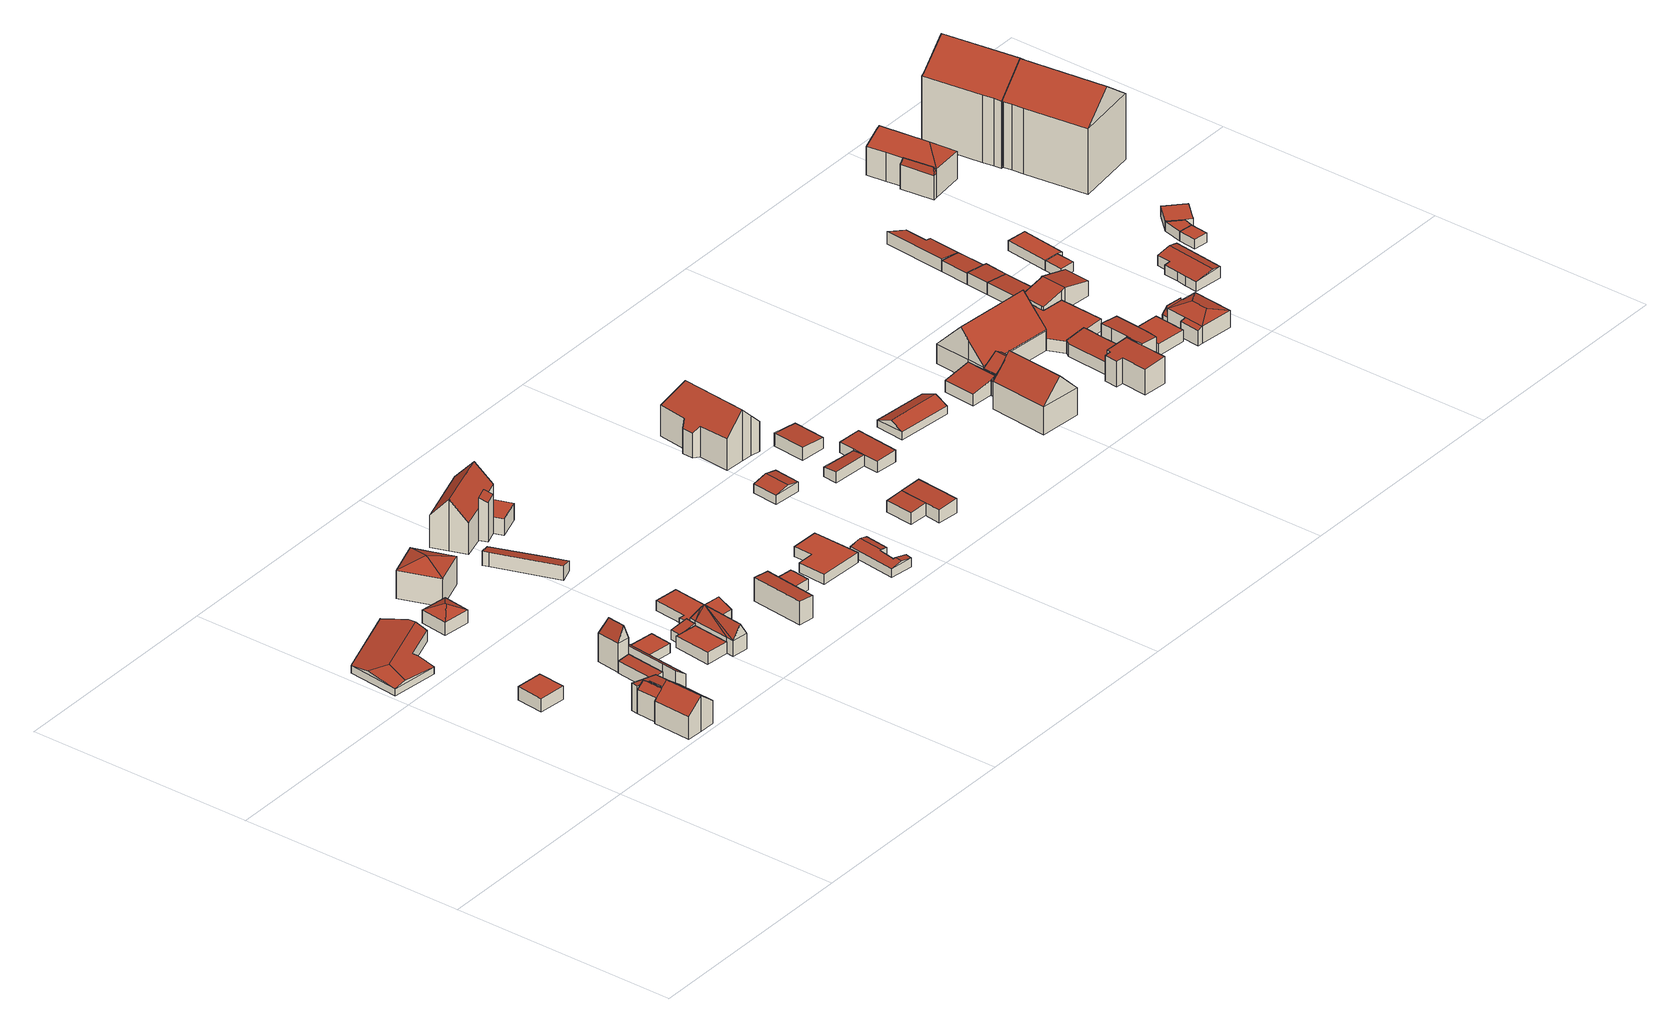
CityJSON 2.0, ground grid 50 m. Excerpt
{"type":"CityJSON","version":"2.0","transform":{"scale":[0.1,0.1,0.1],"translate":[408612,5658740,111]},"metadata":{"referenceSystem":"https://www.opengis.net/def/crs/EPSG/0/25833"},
"CityObjects":{
"building1":{"type":"Building","attributes":{"Dachtyp_tdc":"tdcPolyFlatRoof","Gemeindeschluessel":14612000,"Dachneigung":0,"QualitaetDacherkennung":83,"Geometrietyp2DReferenz":"3000","measuredHeight":3.06,"function":"31001_9998","roofType":"1000"},"geometry":[{"type":"Solid","lod":"2","boundaries":[[[[0,1,2,3]],[[1,4,5,2]],[[4,6,7,5]],[[6,0,3,7]],[[6,4,1,0]],[[3,2,5,7]]]],"semantics":{"surfaces":[{"type":"WallSurface"},{"type":"RoofSurface"},{"type":"GroundSurface"}],"values":[[0,0,0,0,1,2]]}}]},
"building2":{"type":"Building","attributes":{"Gemeindeschluessel":14612000,"Geometrietyp2DReferenz":"3000","function":"31001_9998","roofType":"9999"},"children":["building2-1","building2-2"]},
"building2-1":{"type":"BuildingPart","attributes":{"Dachtyp_tdc":"tdcGableRoof","Dachneigung":37.75,"QualitaetDacherkennung":63,"Geometrietyp2DReferenz":"3000","measuredHeight":6.71,"roofType":"3100"},"parents":["building2"],"geometry":[{"type":"MultiSurface","lod":"2","boundaries":[[[8,9,10,11]],[[9,12,13,10]],[[12,14,15,13]],[[12,9,16]],[[9,8,17,16]],[[14,12,16,17,18]],[[11,10,13,15,19]]],"semantics":{"surfaces":[{"type":"WallSurface"},{"type":"RoofSurface"},{"type":"GroundSurface"}],"values":[0,0,0,0,1,1,2]}}]},
"building2-2":{"type":"BuildingPart","attributes":{"Dachtyp_tdc":"tdcGableRoof","Dachneigung":38.03,"QualitaetDacherkennung":88,"Geometrietyp2DReferenz":"3000","measuredHeight":7.85,"roofType":"3100"},"parents":["building2"],"geometry":[{"type":"MultiSurface","lod":"2","boundaries":[[[20,21,22,23]],[[21,24,25,22]],[[24,26,27,25]],[[26,28,29,27]],[[28,8,11,29]],[[30,31,32,15,14]],[[31,20,23,32]],[[33,8,28,26,24]],[[24,21,20,31,30,33]],[[23,22,25,27,29,11,19,15,32]]],"semantics":{"surfaces":[{"type":"WallSurface"},{"type":"RoofSurface"},{"type":"GroundSurface"}],"values":[0,0,0,0,0,0,0,1,1,2]}}]},
"building3":{"type":"Building","attributes":{"Dachtyp_tdc":"tdcFreeFormRoof","Gemeindeschluessel":14612000,"Dachneigung":10.53,"QualitaetDacherkennung":35,"Geometrietyp2DReferenz":"3000","measuredHeight":3,"function":"31001_9998","roofType":"5000"},"geometry":[{"type":"Solid","lod":"2","boundaries":[[[[34,35,36,37]],[[35,38,39,36]],[[38,40,41,39]],[[40,42,43,41]],[[42,44,45,43]],[[44,46,47,45]],[[48,49,50,34]],[[44,42,51,49,48,52,46]],[[51,40,38,35,50,49]],[[34,52,48]],[[35,34,50]],[[42,40,51]],[[47,53,37,36,39,41,43,45]],[[46,52,53,47]],[[52,34,37,53]]]],"semantics":{"surfaces":[{"type":"WallSurface"},{"type":"RoofSurface"},{"type":"GroundSurface"}],"values":[[0,0,0,0,0,0,1,1,1,0,0,0,2,0,0]]}}]},
"building4":{"type":"Building","attributes":{"Dachtyp_tdc":"tdcPolyFlatRoof","Gemeindeschluessel":14612000,"Dachneigung":9.62,"QualitaetDacherkennung":65,"Geometrietyp2DReferenz":"3000","measuredHeight":6.07,"function":"31001_9998","roofType":"2100"},"geometry":[{"type":"Solid","lod":"2","boundaries":[[[[54,55,56,57,58,59]],[[60,61,55,54]],[[61,62,56,55]],[[62,63,57,56]],[[63,64,58,57]],[[64,65,59,58]],[[65,60,54,59]],[[65,64,63,62,61,60]]]],"semantics":{"surfaces":[{"type":"GroundSurface"},{"type":"WallSurface"},{"type":"RoofSurface"}],"values":[[0,1,1,1,1,1,1,2]]}}]},
"building5":{"type":"Building","attributes":{"Dachtyp_tdc":"tdcPolyFlatRoof","Gemeindeschluessel":14612000,"Dachneigung":6.12,"QualitaetDacherkennung":56,"Geometrietyp2DReferenz":"3000","measuredHeight":3.03,"function":"31001_9998","roofType":"2100"},"geometry":[{"type":"Solid","lod":"2","boundaries":[[[[66,67,68,69]],[[67,70,71,68]],[[70,72,73,71]],[[72,66,69,73]],[[72,70,67,66]],[[69,68,71,73]]]],"semantics":{"surfaces":[{"type":"WallSurface"},{"type":"RoofSurface"},{"type":"GroundSurface"}],"values":[[0,0,0,0,1,2]]}}]},
"building6":{"type":"Building","attributes":{"Dachtyp_tdc":"tdcPolyFlatRoof","Gemeindeschluessel":14612000,"Dachneigung":35.64,"QualitaetDacherkennung":54,"Geometrietyp2DReferenz":"3000","measuredHeight":4.9,"function":"31001_9998","roofType":"2100"},"geometry":[{"type":"Solid","lod":"2","boundaries":[[[[74,75,76,77]],[[75,78,79,76]],[[78,80,81,79]],[[80,82,83,81]],[[82,84,85,83]],[[84,86,87,85]],[[86,88,89,87]],[[88,74,77,89]],[[88,86,84,82,80,78,75,74]],[[77,76,79,81,83,85,87,89]]]],"semantics":{"surfaces":[{"type":"WallSurface"},{"type":"RoofSurface"},{"type":"GroundSurface"}],"values":[[0,0,0,0,0,0,0,0,1,2]]}}]},
"building7":{"type":"Building","attributes":{"Dachtyp_tdc":"tdcFreeFormRoof","Gemeindeschluessel":14612000,"Dachneigung":68.79,"QualitaetDacherkennung":6,"Geometrietyp2DReferenz":"3000","measuredHeight":9.89,"function":"31001_9998","roofType":"5000"},"geometry":[{"type":"Solid","lod":"2","boundaries":[[[[90,91,92,93]],[[91,94,95,92]],[[94,96,97,95]],[[96,98,99,97]],[[98,90,93,99]],[[100,96,94]],[[101,96,100]],[[96,101,98]],[[100,94,91]],[[101,100,91,90]],[[101,90,98]],[[93,92,95,97,99]]]],"semantics":{"surfaces":[{"type":"WallSurface"},{"type":"RoofSurface"},{"type":"GroundSurface"}],"values":[[0,0,0,0,0,1,1,1,1,1,0,2]]}}]},
"building8":{"type":"Building","attributes":{"Dachtyp_tdc":"tdcFreeFormRoof","Gemeindeschluessel":14612000,"Dachneigung":26.63,"QualitaetDacherkennung":90,"Geometrietyp2DReferenz":"3000","measuredHeight":4.42,"function":"31001_9998","roofType":"5000"},"geometry":[{"type":"Solid","lod":"2","boundaries":[[[[102,103,104,105]],[[103,106,107,104]],[[106,108,109,107]],[[108,102,105,109]],[[110,111,108,106]],[[110,106,103]],[[111,110,103,102]],[[111,102,108]],[[105,104,107,109]]]],"semantics":{"surfaces":[{"type":"WallSurface"},{"type":"RoofSurface"},{"type":"GroundSurface"}],"values":[[0,0,0,0,1,1,1,1,2]]}}]},
"building9":{"type":"Building","attributes":{"Dachtyp_tdc":"tdcPolyFlatRoof","Gemeindeschluessel":14612000,"Dachneigung":0,"QualitaetDacherkennung":86,"Geometrietyp2DReferenz":"3000","measuredHeight":2.12,"function":"31001_9998","roofType":"1000"},"geometry":[{"type":"Solid","lod":"2","boundaries":[[[[112,113,114,115]],[[113,116,117,114]],[[116,118,119,117]],[[118,112,115,119]],[[118,116,113,112]],[[115,114,117,119]]]],"semantics":{"surfaces":[{"type":"WallSurface"},{"type":"RoofSurface"},{"type":"GroundSurface"}],"values":[[0,0,0,0,1,2]]}}]},
"building10":{"type":"Building","attributes":{"Dachtyp_tdc":"tdcPolyFlatRoof","Gemeindeschluessel":14612000,"Dachneigung":0,"QualitaetDacherkennung":77,"Geometrietyp2DReferenz":"3000","measuredHeight":2.58,"function":"31001_9998","roofType":"1000"},"geometry":[{"type":"Solid","lod":"2","boundaries":[[[[120,121,122,123]],[[121,124,125,122]],[[124,126,127,125]],[[126,128,129,127]],[[128,120,123,129]],[[128,126,124,121,120]],[[123,122,125,127,129]]]],"semantics":{"surfaces":[{"type":"WallSurface"},{"type":"RoofSurface"},{"type":"GroundSurface"}],"values":[[0,0,0,0,0,1,2]]}}]},
"building11":{"type":"Building","attributes":{"Dachtyp_tdc":"tdcTentRoof","Gemeindeschluessel":14612000,"Dachneigung":23.23,"QualitaetDacherkennung":80,"Geometrietyp2DReferenz":"3000","measuredHeight":8.03,"function":"31001_9998","roofType":"3500"},"geometry":[{"type":"Solid","lod":"2","boundaries":[[[[130,131,132,133]],[[131,134,135,132]],[[134,136,137,135]],[[136,130,133,137]],[[131,130,138]],[[134,131,138]],[[136,134,138]],[[130,136,138]],[[133,132,135,137]]]],"semantics":{"surfaces":[{"type":"WallSurface"},{"type":"RoofSurface"},{"type":"GroundSurface"}],"values":[[0,0,0,0,1,1,1,1,2]]}}]},
"building12":{"type":"Building","attributes":{"Dachtyp_tdc":"tdcPolyFlatRoof","Gemeindeschluessel":14612000,"Dachneigung":8.15,"QualitaetDacherkennung":64,"Geometrietyp2DReferenz":"3000","measuredHeight":2.83,"function":"31001_9998","roofType":"2100"},"geometry":[{"type":"Solid","lod":"2","boundaries":[[[[139,140,141,142]],[[140,143,144,141]],[[143,145,146,144]],[[145,147,148,146]],[[147,139,142,148]],[[147,145,143,140,139]],[[142,141,144,146,148]]]],"semantics":{"surfaces":[{"type":"WallSurface"},{"type":"RoofSurface"},{"type":"GroundSurface"}],"values":[[0,0,0,0,0,1,2]]}}]},
"building13":{"type":"Building","attributes":{"Dachtyp_tdc":"tdcFreeFormRoof","Gemeindeschluessel":14612000,"Dachneigung":58.02,"QualitaetDacherkennung":13,"Geometrietyp2DReferenz":"3000","measuredHeight":6.48,"function":"31001_9998","roofType":"5000"},"geometry":[{"type":"Solid","lod":"2","boundaries":[[[[149,150,151,152]],[[150,153,154,151]],[[153,155,156,154]],[[155,157,158,156]],[[157,159,160,158]],[[159,161,162,160]],[[161,163,164,162]],[[163,165,166,164]],[[165,149,152,166]],[[167,168,165,163]],[[167,163,161]],[[167,169,168]],[[161,169,167]],[[159,169,161]],[[169,159,157]],[[170,168,169]],[[169,157,155]],[[155,170,169]],[[153,170,155]],[[150,170,153]],[[170,150,171]],[[171,150,149]],[[168,170,171,149,165]],[[152,151,154,156,158,160,162,164,166]]]],"semantics":{"surfaces":[{"type":"WallSurface"},{"type":"RoofSurface"},{"type":"GroundSurface"}],"values":[[0,0,0,0,0,0,0,0,0,1,1,1,1,1,1,1,1,1,1,1,1,0,1,2]]}}]},
"building14":{"type":"Building","attributes":{"Dachtyp_tdc":"tdcPolyFlatRoof","Gemeindeschluessel":14612000,"Dachneigung":0,"QualitaetDacherkennung":25,"Geometrietyp2DReferenz":"3000","measuredHeight":2.19,"function":"31001_9998","roofType":"1000"},"geometry":[{"type":"Solid","lod":"2","boundaries":[[[[172,173,148,174]],[[173,175,146,148]],[[175,176,177,146]],[[176,178,179,177]],[[178,180,181,179]],[[180,182,183,181]],[[182,172,174,183]],[[182,180,178,176,175,173,172]],[[174,148,146,177,179,181,183]]]],"semantics":{"surfaces":[{"type":"WallSurface"},{"type":"RoofSurface"},{"type":"GroundSurface"}],"values":[[0,0,0,0,0,0,0,1,2]]}}]},
"building15":{"type":"Building","attributes":{"Dachtyp_tdc":"tdcPolyFlatRoof","Gemeindeschluessel":14612000,"Dachneigung":15.13,"QualitaetDacherkennung":73,"Geometrietyp2DReferenz":"3000","measuredHeight":3.18,"function":"31001_9998","roofType":"2100"},"geometry":[{"type":"Solid","lod":"2","boundaries":[[[[184,185,186,187]],[[185,188,189,186]],[[188,190,191,189]],[[190,192,193,191]],[[192,194,195,193]],[[192,190,188,185,184,194]],[[195,187,186,189,191,193]],[[194,184,187,195]]]],"semantics":{"surfaces":[{"type":"WallSurface"},{"type":"RoofSurface"},{"type":"GroundSurface"}],"values":[[0,0,0,0,0,1,2,0]]}}]},
"building16":{"type":"Building","attributes":{"Dachtyp_tdc":"tdcPolyFlatRoof","Gemeindeschluessel":14612000,"Dachneigung":3.88,"QualitaetDacherkennung":76,"Geometrietyp2DReferenz":"3000","measuredHeight":5.22,"function":"31001_9998","roofType":"2100"},"geometry":[{"type":"Solid","lod":"2","boundaries":[[[[196,197,198,199]],[[197,200,201,198]],[[200,202,203,201]],[[202,204,205,203]],[[204,196,199,205]],[[204,202,200,197,196]],[[199,198,201,203,205]]]],"semantics":{"surfaces":[{"type":"WallSurface"},{"type":"RoofSurface"},{"type":"GroundSurface"}],"values":[[0,0,0,0,0,1,2]]}}]},
"building17":{"type":"Building","attributes":{"Gemeindeschluessel":14612000,"Geometrietyp2DReferenz":"3000","function":"31001_9998","roofType":"9999"},"children":["building17-1","building17-2","building17-3"]},
"building17-1":{"type":"BuildingPart","attributes":{"Dachtyp_tdc":"tdcPolyFlatRoof","Dachneigung":21.68,"QualitaetDacherkennung":44,"Geometrietyp2DReferenz":"3000","measuredHeight":9.52,"roofType":"2100"},"parents":["building17"],"geometry":[{"type":"MultiSurface","lod":"2","boundaries":[[[206,207,208,209]],[[207,210,208]],[[211,206,209,212,213]],[[211,214,207,206]],[[209,208,215,212]]],"semantics":{"surfaces":[{"type":"WallSurface"},{"type":"RoofSurface"},{"type":"GroundSurface"}],"values":[0,0,0,1,2]}}]},
"building17-2":{"type":"BuildingPart","attributes":{"Dachtyp_tdc":"tdcFreeFormRoof","Dachneigung":48.37,"QualitaetDacherkennung":31,"Geometrietyp2DReferenz":"3000","measuredHeight":11.56,"roofType":"5000"},"parents":["building17"],"geometry":[{"type":"MultiSurface","lod":"2","boundaries":[[[210,216,217,208]],[[216,218,219,217]],[[218,220,221,219]],[[220,222,223,221]],[[222,224,225,223]],[[224,226,227,228,225]],[[208,217,219,221,223,225,228,215]],[[224,222,220,218]],[[218,216,210,229,226,224]]],"semantics":{"surfaces":[{"type":"WallSurface"},{"type":"GroundSurface"},{"type":"RoofSurface"}],"values":[0,0,0,0,0,0,1,2,2]}}]},
"building17-3":{"type":"BuildingPart","attributes":{"Dachtyp_tdc":"tdcPolyFlatRoof","Dachneigung":0,"QualitaetDacherkennung":50,"Geometrietyp2DReferenz":"3000","measuredHeight":3.7,"roofType":"1000"},"parents":["building17"],"geometry":[{"type":"MultiSurface","lod":"2","boundaries":[[[230,213,212,231]],[[213,230,232,227,233]],[[215,228,234,231,212]],[[227,232,234,228]],[[232,230,231,234]]],"semantics":{"surfaces":[{"type":"WallSurface"},{"type":"RoofSurface"},{"type":"GroundSurface"}],"values":[0,1,2,0,0]}}]},
"building18":{"type":"Building","attributes":{"Dachtyp_tdc":"tdcPolyFlatRoof","Gemeindeschluessel":14612000,"Dachneigung":0,"QualitaetDacherkennung":81,"Geometrietyp2DReferenz":"3000","measuredHeight":2.38,"function":"31001_9998","roofType":"1000"},"geometry":[{"type":"Solid","lod":"2","boundaries":[[[[235,236,203,237]],[[236,238,201,203]],[[238,239,240,201]],[[239,241,242,240]],[[241,243,244,242]],[[243,235,237,244]],[[243,241,239,238,236,235]],[[237,203,201,240,242,244]]]],"semantics":{"surfaces":[{"type":"WallSurface"},{"type":"RoofSurface"},{"type":"GroundSurface"}],"values":[[0,0,0,0,0,0,1,2]]}}]},
"building19":{"type":"Building","attributes":{"Dachtyp_tdc":"tdcPolyFlatRoof","Gemeindeschluessel":14612000,"Dachneigung":0,"QualitaetDacherkennung":81,"Geometrietyp2DReferenz":"3000","measuredHeight":2.21,"function":"31001_9998","roofType":"1000"},"geometry":[{"type":"Solid","lod":"2","boundaries":[[[[245,246,247,248]],[[246,249,250,247]],[[249,251,252,250]],[[251,253,254,252]],[[253,255,256,254]],[[255,245,248,256]],[[255,253,251,249,246,245]],[[248,247,250,252,254,256]]]],"semantics":{"surfaces":[{"type":"WallSurface"},{"type":"RoofSurface"},{"type":"GroundSurface"}],"values":[[0,0,0,0,0,0,1,2]]}}]},
"building20":{"type":"Building","attributes":{"Dachtyp_tdc":"tdcFreeFormRoof","Gemeindeschluessel":14612000,"Dachneigung":12.59,"QualitaetDacherkennung":79,"Geometrietyp2DReferenz":"3000","measuredHeight":2.44,"function":"31001_9998","roofType":"5000"},"geometry":[{"type":"Solid","lod":"2","boundaries":[[[[257,258,259,260]],[[258,261,262,259]],[[261,263,264,262]],[[263,265,266,264]],[[265,267,268,266]],[[267,269,270,268]],[[269,271,272,270]],[[271,257,260,272]],[[273,274,263,261,275,276,271,269]],[[258,257,276,275]],[[267,265,274,273]],[[257,271,276]],[[261,258,275]],[[265,263,274]],[[269,267,273]],[[260,259,262,264,266,268,270,272]]]],"semantics":{"surfaces":[{"type":"WallSurface"},{"type":"RoofSurface"},{"type":"GroundSurface"}],"values":[[0,0,0,0,0,0,0,0,1,1,1,0,0,0,0,2]]}}]},
"building21":{"type":"Building","attributes":{"Dachtyp_tdc":"tdcGableRoof","Gemeindeschluessel":14612000,"Dachneigung":13.31,"QualitaetDacherkennung":83,"Geometrietyp2DReferenz":"3000","measuredHeight":2.83,"function":"31001_9998","roofType":"3100"},"geometry":[{"type":"Solid","lod":"2","boundaries":[[[[277,278,279,280]],[[278,281,282,279]],[[281,283,284,282]],[[283,277,280,284]],[[281,278,285]],[[277,283,286]],[[278,277,286,285]],[[283,281,285,286]],[[280,279,282,284]]]],"semantics":{"surfaces":[{"type":"WallSurface"},{"type":"RoofSurface"},{"type":"GroundSurface"}],"values":[[0,0,0,0,0,0,1,1,2]]}}]},
"building22":{"type":"Building","attributes":{"Dachtyp_tdc":"tdcPolyFlatRoof","Gemeindeschluessel":14612000,"Dachneigung":4.39,"QualitaetDacherkennung":89,"Geometrietyp2DReferenz":"3000","measuredHeight":2.83,"function":"31001_9998","roofType":"2100"},"geometry":[{"type":"Solid","lod":"2","boundaries":[[[[287,288,289,290]],[[288,291,292,289]],[[291,293,294,292]],[[293,287,290,294]],[[293,291,288,287]],[[290,289,292,294]]]],"semantics":{"surfaces":[{"type":"WallSurface"},{"type":"RoofSurface"},{"type":"GroundSurface"}],"values":[[0,0,0,0,1,2]]}}]},
"building23":{"type":"Building","attributes":{"Dachtyp_tdc":"tdcPolyFlatRoof","Gemeindeschluessel":14612000,"Dachneigung":4.38,"QualitaetDacherkennung":86,"Geometrietyp2DReferenz":"3000","measuredHeight":3.2,"function":"31001_9998","roofType":"2100"},"geometry":[{"type":"Solid","lod":"2","boundaries":[[[[295,291,292,296]],[[291,288,289,292]],[[288,297,298,289]],[[297,299,300,298]],[[299,295,296,300]],[[299,297,288,291,295]],[[296,292,289,298,300]]]],"semantics":{"surfaces":[{"type":"WallSurface"},{"type":"RoofSurface"},{"type":"GroundSurface"}],"values":[[0,0,0,0,0,1,2]]}}]},
"building24":{"type":"Building","attributes":{"Dachtyp_tdc":"tdcHipAndGableRoof","Gemeindeschluessel":14612000,"Dachneigung":45.69,"QualitaetDacherkennung":80,"Geometrietyp2DReferenz":"3000","measuredHeight":11.47,"function":"31001_9998","roofType":"5000"},"geometry":[{"type":"Solid","lod":"2","boundaries":[[[[301,302,303,304]],[[302,305,306,303]],[[305,307,308,306]],[[307,309,310,308]],[[309,311,312,310]],[[311,313,314,312]],[[313,315,316,314]],[[315,317,318,316]],[[317,319,320,318]],[[319,301,304,320]],[[315,313,321]],[[313,311,309,307,305,302,301,321]],[[301,319,317,315,321]],[[304,303,306,308,310,312,314,316,318,320]]]],"semantics":{"surfaces":[{"type":"WallSurface"},{"type":"RoofSurface"},{"type":"GroundSurface"}],"values":[[0,0,0,0,0,0,0,0,0,0,1,1,1,2]]}}]},
"building25":{"type":"Building","attributes":{"Dachtyp_tdc":"tdcPolyFlatRoof","Gemeindeschluessel":14612000,"Dachneigung":7.55,"QualitaetDacherkennung":74,"Geometrietyp2DReferenz":"3000","measuredHeight":2.49,"function":"31001_9998","roofType":"2100"},"geometry":[{"type":"Solid","lod":"2","boundaries":[[[[322,323,324,325]],[[323,326,327,324]],[[326,328,329,327]],[[328,322,325,329]],[[328,326,323,322]],[[325,324,327,329]]]],"semantics":{"surfaces":[{"type":"WallSurface"},{"type":"RoofSurface"},{"type":"GroundSurface"}],"values":[[0,0,0,0,1,2]]}}]},
"building26":{"type":"Building","attributes":{"Dachtyp_tdc":"tdcPolyFlatRoof","Gemeindeschluessel":14612000,"Dachneigung":3.25,"QualitaetDacherkennung":93,"Geometrietyp2DReferenz":"3000","measuredHeight":2.85,"function":"31001_9998","roofType":"2100"},"geometry":[{"type":"Solid","lod":"2","boundaries":[[[[330,331,332,333]],[[331,334,335,332]],[[334,336,337,335]],[[336,330,333,337]],[[336,334,331,330]],[[333,332,335,337]]]],"semantics":{"surfaces":[{"type":"WallSurface"},{"type":"RoofSurface"},{"type":"GroundSurface"}],"values":[[0,0,0,0,1,2]]}}]},
"building27":{"type":"Building","attributes":{"Dachtyp_tdc":"tdcPolyFlatRoof","Gemeindeschluessel":14612000,"Dachneigung":3.25,"QualitaetDacherkennung":87,"Geometrietyp2DReferenz":"3000","measuredHeight":2.67,"function":"31001_9998","roofType":"2100"},"geometry":[{"type":"Solid","lod":"2","boundaries":[[[[338,339,324,340]],[[339,341,325,324]],[[341,342,343,325]],[[342,344,345,343]],[[344,346,347,345]],[[346,338,340,347]],[[346,344,342,341,339,338]],[[340,324,325,343,345,347]]]],"semantics":{"surfaces":[{"type":"WallSurface"},{"type":"RoofSurface"},{"type":"GroundSurface"}],"values":[[0,0,0,0,0,0,1,2]]}}]},
"building28":{"type":"Building","attributes":{"Dachtyp_tdc":"tdcGableRoof","Gemeindeschluessel":14612000,"Dachneigung":24.16,"QualitaetDacherkennung":92,"Geometrietyp2DReferenz":"3000","measuredHeight":3.12,"function":"31001_9998","roofType":"3100"},"geometry":[{"type":"Solid","lod":"2","boundaries":[[[[348,349,350,351]],[[349,352,353,350]],[[352,354,355,353]],[[354,348,351,355]],[[352,349,356]],[[348,354,357]],[[349,348,357,356]],[[354,352,356,357]],[[351,350,353,355]]]],"semantics":{"surfaces":[{"type":"WallSurface"},{"type":"RoofSurface"},{"type":"GroundSurface"}],"values":[[0,0,0,0,0,0,1,1,2]]}}]},
"building29":{"type":"Building","attributes":{"Dachtyp_tdc":"tdcFreeFormRoof","Gemeindeschluessel":14612000,"Dachneigung":45.76,"QualitaetDacherkennung":86,"Geometrietyp2DReferenz":"3000","measuredHeight":10.88,"function":"31001_9998","roofType":"5000"},"geometry":[{"type":"Solid","lod":"2","boundaries":[[[[358,359,360,361]],[[359,362,363,360]],[[362,364,365,363]],[[364,366,367,365]],[[366,358,361,367]],[[368,369,364,362,359]],[[358,366,369,368]],[[359,358,368]],[[366,364,369]],[[361,360,363,365,367]]]],"semantics":{"surfaces":[{"type":"WallSurface"},{"type":"RoofSurface"},{"type":"GroundSurface"}],"values":[[0,0,0,0,0,1,1,0,0,2]]}}]},
"building30":{"type":"Building","attributes":{"Dachtyp_tdc":"tdcPolyFlatRoof","Gemeindeschluessel":14612000,"Dachneigung":9.59,"QualitaetDacherkennung":75,"Geometrietyp2DReferenz":"3000","measuredHeight":3.69,"function":"31001_9998","roofType":"2100"},"geometry":[{"type":"Solid","lod":"2","boundaries":[[[[370,371,372,373]],[[371,374,375,372]],[[374,376,377,375]],[[376,378,379,377]],[[378,380,381,379]],[[378,376,374,371,370,380]],[[381,373,372,375,377,379]],[[380,370,373,381]]]],"semantics":{"surfaces":[{"type":"WallSurface"},{"type":"RoofSurface"},{"type":"GroundSurface"}],"values":[[0,0,0,0,0,1,2,0]]}}]},
"building31":{"type":"Building","attributes":{"Dachtyp_tdc":"tdcFreeFormRoof","Gemeindeschluessel":14612000,"Dachneigung":34.5,"QualitaetDacherkennung":67,"Geometrietyp2DReferenz":"3000","measuredHeight":6.38,"function":"31001_9998","roofType":"5000"},"geometry":[{"type":"Solid","lod":"2","boundaries":[[[[382,383,384,365]],[[383,385,386,384]],[[385,387,388,386]],[[387,389,367,388]],[[389,382,365,367]],[[390,391,385,383,382]],[[389,387,391,390]],[[387,385,391]],[[382,389,390]],[[365,384,386,388,367]]]],"semantics":{"surfaces":[{"type":"WallSurface"},{"type":"RoofSurface"},{"type":"GroundSurface"}],"values":[[0,0,0,0,0,1,1,0,0,2]]}}]},
"building32":{"type":"Building","attributes":{"Dachtyp_tdc":"tdcGableRoof","Gemeindeschluessel":14612000,"Dachneigung":35.16,"QualitaetDacherkennung":84,"Geometrietyp2DReferenz":"3000","measuredHeight":6.31,"function":"31001_9998","roofType":"3100"},"geometry":[{"type":"Solid","lod":"2","boundaries":[[[[392,387,393,394]],[[387,385,379,393]],[[385,395,377,379]],[[395,392,394,377]],[[385,387,391]],[[392,395,396]],[[387,392,396,391]],[[395,385,391,396]],[[394,393,379,377]]]],"semantics":{"surfaces":[{"type":"WallSurface"},{"type":"RoofSurface"},{"type":"GroundSurface"}],"values":[[0,0,0,0,0,0,1,1,2]]}}]},
"building33":{"type":"Building","attributes":{"Dachtyp_tdc":"tdcFreeFormRoof","Gemeindeschluessel":14612000,"Dachneigung":46.51,"QualitaetDacherkennung":78,"Geometrietyp2DReferenz":"3000","measuredHeight":10.85,"function":"31001_9998","roofType":"5000"},"geometry":[{"type":"Solid","lod":"2","boundaries":[[[[397,398,399,400]],[[401,402,403]],[[404,405,406,407,408,409,410]],[[411,412,405,404]],[[412,397,406,405]],[[397,400,407,406]],[[400,401,408,407]],[[401,403,409,408]],[[403,413,410,409]],[[413,411,404,410]],[[400,399,414,402,401]],[[415,414,399,398,416,417]],[[413,415,417,411]],[[411,417,416,412]],[[403,402,414,415,413]],[[412,416,398,397]]]],"semantics":{"surfaces":[{"type":"WallSurface"},{"type":"GroundSurface"},{"type":"RoofSurface"}],"values":[[0,0,1,0,0,0,0,0,0,0,2,2,0,0,0,0]]}}]},
"building34":{"type":"Building","attributes":{"Dachtyp_tdc":"tdcPolyFlatRoof","Gemeindeschluessel":14612000,"Dachneigung":2.69,"QualitaetDacherkennung":84,"Geometrietyp2DReferenz":"3000","measuredHeight":5.95,"function":"31001_9998","roofType":"2100"},"geometry":[{"type":"Solid","lod":"2","boundaries":[[[[418,419,420,421]],[[419,422,423,420]],[[422,424,425,423]],[[424,426,427,425]],[[426,428,429,427]],[[428,430,431,429]],[[430,432,433,431]],[[432,434,435,433]],[[434,436,437,435]],[[436,418,421,437]],[[436,434,432,430,428,426,424,422,419,418]],[[421,420,423,425,427,429,431,433,435,437]]]],"semantics":{"surfaces":[{"type":"WallSurface"},{"type":"RoofSurface"},{"type":"GroundSurface"}],"values":[[0,0,0,0,0,0,0,0,0,0,1,2]]}}]},
"building35":{"type":"Building","attributes":{"Dachtyp_tdc":"tdcPolyFlatRoof","Gemeindeschluessel":14612000,"Dachneigung":6.56,"QualitaetDacherkennung":86,"Geometrietyp2DReferenz":"3000","measuredHeight":3.37,"function":"31001_9998","roofType":"2100"},"geometry":[{"type":"Solid","lod":"2","boundaries":[[[[438,439,440,429]],[[439,441,442,440]],[[441,443,444,442]],[[443,445,446,444]],[[445,447,448,446]],[[447,449,450,448]],[[449,451,431,450]],[[451,438,429,431]],[[451,449,447,445,443,441,439,438]],[[429,440,442,444,446,448,450,431]]]],"semantics":{"surfaces":[{"type":"WallSurface"},{"type":"RoofSurface"},{"type":"GroundSurface"}],"values":[[0,0,0,0,0,0,0,0,1,2]]}}]},
"building36":{"type":"Building","attributes":{"Dachtyp_tdc":"tdcPolyFlatRoof","Gemeindeschluessel":14612000,"Dachneigung":5.12,"QualitaetDacherkennung":65,"Geometrietyp2DReferenz":"3000","measuredHeight":6.09,"function":"31001_9998","roofType":"2100"},"geometry":[{"type":"Solid","lod":"2","boundaries":[[[[452,453,454,455]],[[453,456,457,454]],[[456,458,459,457]],[[458,460,461,459]],[[460,462,463,461]],[[462,464,465,463]],[[464,466,467,465]],[[466,468,469,467]],[[468,452,455,469]],[[468,466,464,462,460,458,456,453,452]],[[455,454,457,459,461,463,465,467,469]]]],"semantics":{"surfaces":[{"type":"WallSurface"},{"type":"RoofSurface"},{"type":"GroundSurface"}],"values":[[0,0,0,0,0,0,0,0,0,1,2]]}}]},
"building37":{"type":"Building","attributes":{"Dachtyp_tdc":"tdcPolyFlatRoof","Gemeindeschluessel":14612000,"Dachneigung":0,"QualitaetDacherkennung":60,"Geometrietyp2DReferenz":"3000","measuredHeight":2.77,"function":"31001_9998","roofType":"1000"},"geometry":[{"type":"Solid","lod":"2","boundaries":[[[[470,471,410,472]],[[471,473,409,410]],[[473,474,475,409]],[[474,476,477,475]],[[476,478,479,477]],[[480,470,472,481]],[[478,482,483,479]],[[482,480,481,483]],[[480,482,478,476,474,473,471,470]],[[472,410,409,475,477,479,483,481]]]],"semantics":{"surfaces":[{"type":"WallSurface"},{"type":"RoofSurface"},{"type":"GroundSurface"}],"values":[[0,0,0,0,0,0,0,0,1,2]]}}]},
"building38":{"type":"Building","attributes":{"Dachtyp_tdc":"tdcPolyFlatRoof","Gemeindeschluessel":14612000,"Dachneigung":0,"QualitaetDacherkennung":88,"Geometrietyp2DReferenz":"3000","measuredHeight":2.59,"function":"31001_9998","roofType":"1000"},"geometry":[{"type":"Solid","lod":"2","boundaries":[[[[484,485,486,487]],[[485,488,489,486]],[[488,490,491,489]],[[490,484,487,491]],[[490,488,485,484]],[[487,486,489,491]]]],"semantics":{"surfaces":[{"type":"WallSurface"},{"type":"RoofSurface"},{"type":"GroundSurface"}],"values":[[0,0,0,0,1,2]]}}]},
"building39":{"type":"Building","attributes":{"Dachtyp_tdc":"tdcPolyFlatRoof","Gemeindeschluessel":14612000,"Dachneigung":6.42,"QualitaetDacherkennung":82,"Geometrietyp2DReferenz":"3000","measuredHeight":2.71,"function":"31001_9998","roofType":"2100"},"geometry":[{"type":"Solid","lod":"2","boundaries":[[[[492,493,494,495]],[[493,496,497,494]],[[496,498,499,497]],[[498,492,495,499]],[[498,496,493,492]],[[495,494,497,499]]]],"semantics":{"surfaces":[{"type":"WallSurface"},{"type":"RoofSurface"},{"type":"GroundSurface"}],"values":[[0,0,0,0,1,2]]}}]},
"building40":{"type":"Building","attributes":{"Dachtyp_tdc":"tdcGableRoof","Gemeindeschluessel":14612000,"Dachneigung":13,"QualitaetDacherkennung":56,"Geometrietyp2DReferenz":"3000","measuredHeight":4.92,"function":"31001_9998","roofType":"3100"},"geometry":[{"type":"Solid","lod":"2","boundaries":[[[[500,501,502,503]],[[501,504,505,502]],[[504,506,507,505]],[[506,508,509,507]],[[508,510,511,509]],[[510,512,513,511]],[[512,514,515,513]],[[514,516,517,515]],[[516,518,519,517]],[[518,500,503,519]],[[514,512,510,508]],[[508,506,504,501,500,518,516,514]],[[503,502,505,507,509,511,513,515,517,519]]]],"semantics":{"surfaces":[{"type":"WallSurface"},{"type":"RoofSurface"},{"type":"GroundSurface"}],"values":[[0,0,0,0,0,0,0,0,0,0,1,1,2]]}}]},
"building41":{"type":"Building","attributes":{"Gemeindeschluessel":14612000,"Geometrietyp2DReferenz":"3000","function":"31001_9998","roofType":"9999"},"children":["building41-1","building41-2","building41-3"]},
"building41-1":{"type":"BuildingPart","attributes":{"Dachtyp_tdc":"tdcPolyFlatRoof","Dachneigung":18.23,"QualitaetDacherkennung":90,"Geometrietyp2DReferenz":"3000","measuredHeight":3.79,"roofType":"2100"},"parents":["building41"],"geometry":[{"type":"MultiSurface","lod":"2","boundaries":[[[520,521,522,523]],[[524,525,526,527]],[[525,520,523,526]],[[525,524,521,520]],[[523,522,527,526]]],"semantics":{"surfaces":[{"type":"WallSurface"},{"type":"RoofSurface"},{"type":"GroundSurface"}],"values":[0,0,0,1,2]}}]},
"building41-2":{"type":"BuildingPart","attributes":{"Dachtyp_tdc":"tdcHipRoof","Dachneigung":14.04,"QualitaetDacherkennung":88,"Geometrietyp2DReferenz":"3000","measuredHeight":4.74,"roofType":"3200"},"parents":["building41"],"geometry":[{"type":"MultiSurface","lod":"2","boundaries":[[[528,529,530]],[[528,531,532,529]],[[531,533,534,532]],[[533,524,527,534]],[[521,535,536,537,522]],[[524,533,538]],[[531,528,535,539]],[[533,531,539,538]],[[535,521,524,538,539]],[[529,532,534,527,522,537]]],"semantics":{"surfaces":[{"type":"WallSurface"},{"type":"RoofSurface"},{"type":"GroundSurface"}],"values":[0,0,0,0,0,1,1,1,1,2]}}]},
"building41-3":{"type":"BuildingPart","attributes":{"Dachtyp_tdc":"tdcFreeFormRoof","Dachneigung":71.36,"QualitaetDacherkennung":23,"Geometrietyp2DReferenz":"3000","measuredHeight":3.77,"roofType":"5000"},"parents":["building41"],"geometry":[{"type":"MultiSurface","lod":"2","boundaries":[[[540,541,542,543]],[[541,544,545,542]],[[544,530,529,545]],[[536,540,543,537]],[[546,544,541,540,547]],[[547,540,536]],[[536,530,546,547]],[[544,546,530]],[[543,542,545,529,537]]],"semantics":{"surfaces":[{"type":"WallSurface"},{"type":"RoofSurface"},{"type":"GroundSurface"}],"values":[0,0,0,0,1,1,1,0,2]}}]},
"building42":{"type":"Building","attributes":{"Dachtyp_tdc":"tdcPolyFlatRoof","Gemeindeschluessel":14612000,"Dachneigung":5.72,"QualitaetDacherkennung":88,"Geometrietyp2DReferenz":"3000","measuredHeight":2.68,"function":"31001_9998","roofType":"2100"},"geometry":[{"type":"Solid","lod":"2","boundaries":[[[[496,548,549,497]],[[548,550,551,549]],[[550,552,553,551]],[[552,498,499,553]],[[498,496,497,499]],[[498,552,550,548,496]],[[497,549,551,553,499]]]],"semantics":{"surfaces":[{"type":"WallSurface"},{"type":"RoofSurface"},{"type":"GroundSurface"}],"values":[[0,0,0,0,0,1,2]]}}]},
"building43":{"type":"Building","attributes":{"Dachtyp_tdc":"tdcPolyFlatRoof","Gemeindeschluessel":14612000,"Dachneigung":4.72,"QualitaetDacherkennung":90,"Geometrietyp2DReferenz":"3000","measuredHeight":2.54,"function":"31001_9998","roofType":"2100"},"geometry":[{"type":"Solid","lod":"2","boundaries":[[[[554,555,549,551]],[[555,556,557,549]],[[556,558,559,557]],[[558,554,551,559]],[[558,556,555,554]],[[551,549,557,559]]]],"semantics":{"surfaces":[{"type":"WallSurface"},{"type":"RoofSurface"},{"type":"GroundSurface"}],"values":[[0,0,0,0,1,2]]}}]},
"building44":{"type":"Building","attributes":{"Dachtyp_tdc":"tdcPolyFlatRoof","Gemeindeschluessel":14612000,"Dachneigung":8.41,"QualitaetDacherkennung":69,"Geometrietyp2DReferenz":"3000","measuredHeight":2.79,"function":"31001_9998","roofType":"2100"},"geometry":[{"type":"Solid","lod":"2","boundaries":[[[[560,561,562,557]],[[561,563,564,562]],[[563,565,566,564]],[[565,567,568,566]],[[567,558,559,568]],[[558,560,557,559]],[[558,567,565,563,561,560]],[[557,562,564,566,568,559]]]],"semantics":{"surfaces":[{"type":"WallSurface"},{"type":"RoofSurface"},{"type":"GroundSurface"}],"values":[[0,0,0,0,0,0,1,2]]}}]},
"building45":{"type":"Building","attributes":{"Dachtyp_tdc":"tdcPolyFlatRoof","Gemeindeschluessel":14612000,"Dachneigung":0,"QualitaetDacherkennung":95,"Geometrietyp2DReferenz":"3000","measuredHeight":2.27,"function":"31001_9998","roofType":"1000"},"geometry":[{"type":"Solid","lod":"2","boundaries":[[[[569,570,571,572]],[[570,573,574,571]],[[573,575,576,574]],[[575,569,572,576]],[[575,573,570,569]],[[572,571,574,576]]]],"semantics":{"surfaces":[{"type":"WallSurface"},{"type":"RoofSurface"},{"type":"GroundSurface"}],"values":[[0,0,0,0,1,2]]}}]},
"building46":{"type":"Building","attributes":{"Dachtyp_tdc":"tdcPolyFlatRoof","Gemeindeschluessel":14612000,"Dachneigung":0,"QualitaetDacherkennung":63,"Geometrietyp2DReferenz":"3000","measuredHeight":2.26,"function":"31001_9998","roofType":"1000"},"geometry":[{"type":"Solid","lod":"2","boundaries":[[[[570,577,578,571]],[[577,579,580,578]],[[579,581,582,580]],[[581,573,574,582]],[[573,570,571,574]],[[573,581,579,577,570]],[[571,578,580,582,574]]]],"semantics":{"surfaces":[{"type":"WallSurface"},{"type":"RoofSurface"},{"type":"GroundSurface"}],"values":[[0,0,0,0,0,1,2]]}}]},
"building47":{"type":"Building","attributes":{"Dachtyp_tdc":"tdcFreeFormRoof","Gemeindeschluessel":14612000,"Dachneigung":10.91,"QualitaetDacherkennung":88,"Geometrietyp2DReferenz":"3000","measuredHeight":2.98,"function":"31001_9998","roofType":"5000"},"geometry":[{"type":"Solid","lod":"2","boundaries":[[[[583,584,585,586]],[[584,587,588,585]],[[587,589,590,588]],[[589,591,592,590]],[[591,593,594,592]],[[593,595,596,594]],[[595,597,598,596]],[[597,583,586,598]],[[597,595,599,600]],[[600,599,593,591,589,587,584,583]],[[595,593,599]],[[583,597,600]],[[586,585,588,590,592,594,596,598]]]],"semantics":{"surfaces":[{"type":"WallSurface"},{"type":"RoofSurface"},{"type":"GroundSurface"}],"values":[[0,0,0,0,0,0,0,0,1,1,0,0,2]]}}]},
"building48":{"type":"Building","attributes":{"Dachtyp_tdc":"tdcPolyFlatRoof","Gemeindeschluessel":14612000,"Dachneigung":0,"QualitaetDacherkennung":74,"Geometrietyp2DReferenz":"3000","measuredHeight":2,"function":"31001_9998","roofType":"1000"},"geometry":[{"type":"Solid","lod":"2","boundaries":[[[[601,602,603,604]],[[602,605,606,603]],[[605,607,608,606]],[[607,601,604,608]],[[607,605,602,601]],[[604,603,606,608]]]],"semantics":{"surfaces":[{"type":"WallSurface"},{"type":"RoofSurface"},{"type":"GroundSurface"}],"values":[[0,0,0,0,1,2]]}}]},
"building49":{"type":"Building","attributes":{"Dachtyp_tdc":"tdcPolyFlatRoof","Gemeindeschluessel":14612000,"Dachneigung":0,"QualitaetDacherkennung":74,"Geometrietyp2DReferenz":"3000","measuredHeight":2.07,"function":"31001_9998","roofType":"1000"},"geometry":[{"type":"Solid","lod":"2","boundaries":[[[[609,610,611,612]],[[610,605,606,611]],[[605,602,603,606]],[[602,609,612,603]],[[602,605,610,609]],[[612,611,606,603]]]],"semantics":{"surfaces":[{"type":"WallSurface"},{"type":"RoofSurface"},{"type":"GroundSurface"}],"values":[[0,0,0,0,1,2]]}}]},
"building50":{"type":"Building","attributes":{"Gemeindeschluessel":14612000,"Geometrietyp2DReferenz":"3000","function":"31001_9998","roofType":"9999"},"children":["building50-1","building50-2"]},
"building50-1":{"type":"BuildingPart","attributes":{"Dachtyp_tdc":"tdcHipAndGableRoof","Dachneigung":37.75,"QualitaetDacherkennung":76,"Geometrietyp2DReferenz":"3000","measuredHeight":9.23,"roofType":"5000"},"parents":["building50"],"geometry":[{"type":"MultiSurface","lod":"2","boundaries":[[[613,614,615,616]],[[614,617,618,615]],[[617,619,620,618]],[[619,621,622,620]],[[621,623,624,622]],[[623,625,626,627,624]],[[628,629,630,631,632]],[[629,613,616,630]],[[625,623,633]],[[623,621,619,617,633]],[[617,614,613,629,628,625,633]],[[616,615,618,620,622,624,627,631,630]]],"semantics":{"surfaces":[{"type":"WallSurface"},{"type":"RoofSurface"},{"type":"GroundSurface"}],"values":[0,0,0,0,0,0,0,0,1,1,1,2]}}]},
"building50-2":{"type":"BuildingPart","attributes":{"Dachtyp_tdc":"tdcFreeFormRoof","Dachneigung":73.22,"QualitaetDacherkennung":54,"Geometrietyp2DReferenz":"3000","measuredHeight":7.05,"roofType":"5000"},"parents":["building50"],"geometry":[{"type":"MultiSurface","lod":"2","boundaries":[[[634,632,631,635]],[[626,636,637,627]],[[636,634,635,637]],[[638,636,626]],[[639,638,626,632]],[[639,632,634]],[[638,639,634,636]],[[635,631,627,637]]],"semantics":{"surfaces":[{"type":"WallSurface"},{"type":"RoofSurface"},{"type":"GroundSurface"}],"values":[0,0,0,1,1,1,1,2]}}]},
"building51":{"type":"Building","attributes":{"Dachtyp_tdc":"tdcPolyFlatRoof","Gemeindeschluessel":14612000,"Dachneigung":0,"QualitaetDacherkennung":74,"Geometrietyp2DReferenz":"3000","measuredHeight":2.3,"function":"31001_9998","roofType":"1000"},"geometry":[{"type":"Solid","lod":"2","boundaries":[[[[640,641,611,642]],[[641,643,612,611]],[[643,644,645,612]],[[644,646,647,645]],[[646,648,649,647]],[[648,650,651,649]],[[650,640,642,651]],[[650,648,646,644,643,641,640]],[[642,611,612,645,647,649,651]]]],"semantics":{"surfaces":[{"type":"WallSurface"},{"type":"RoofSurface"},{"type":"GroundSurface"}],"values":[[0,0,0,0,0,0,0,1,2]]}}]},
"building52":{"type":"Building","attributes":{"Dachtyp_tdc":"tdcFreeFormRoof","Gemeindeschluessel":14612000,"Dachneigung":38.62,"QualitaetDacherkennung":72,"Geometrietyp2DReferenz":"3000","measuredHeight":20.22,"function":"31001_9998","roofType":"5000"},"geometry":[{"type":"Solid","lod":"2","boundaries":[[[[652,653,654,655]],[[653,656,657,654]],[[656,658,659,657]],[[658,660,661,659]],[[660,662,663,661]],[[662,664,665,663]],[[664,652,655,665]],[[658,666,667,652,664,662,660]],[[666,656,653,667]],[[658,656,666]],[[653,652,667]],[[655,654,657,659,661,663,665]]]],"semantics":{"surfaces":[{"type":"WallSurface"},{"type":"RoofSurface"},{"type":"GroundSurface"}],"values":[[0,0,0,0,0,0,0,1,1,0,0,2]]}}]},
"building53":{"type":"Building","attributes":{"Dachtyp_tdc":"tdcFreeFormRoof","Gemeindeschluessel":14612000,"Dachneigung":39,"QualitaetDacherkennung":62,"Geometrietyp2DReferenz":"3000","measuredHeight":20.67,"function":"31001_9998","roofType":"5000"},"geometry":[{"type":"Solid","lod":"2","boundaries":[[[[668,669,670,671]],[[669,672,673,670]],[[672,674,675,673]],[[674,676,677,675]],[[676,678,679,677]],[[678,653,680,679]],[[653,681,682,680]],[[681,652,683,682]],[[652,684,685,683]],[[684,668,671,685]],[[681,653,678,676,674]],[[674,672,669,668,684,652,681]],[[671,670,673,675,677,679,680,682,683,685]]]],"semantics":{"surfaces":[{"type":"WallSurface"},{"type":"RoofSurface"},{"type":"GroundSurface"}],"values":[[0,0,0,0,0,0,0,0,0,0,1,1,2]]}}]}
},
"vertices":[
[182,329,53],[176,269,53],[176,269,23],[182,329,23],[116,275,53],[116,275,23],[123,335,53],[123,335,23],
[227,89,71],[229,135,71],[229,135,17],[227,89,17],[264,133,71],[264,133,17],[262,88,71],[262,88,17],[246,134,84],[244,89,84],[258,88,74],[258,88,17],
[293,87,69],[288,2,69],[288,2,17],[293,87,17],[254,3,96],[254,3,17],[218,5,67],[218,5,17],[222,89,67],[222,89,17],[262,88,93],[262,89,93],[262,89,17],[258,88,96],
[1,531,32],[13,645,34],[13,645,17],[1,531,17],[173,699,34],[173,699,17],[191,647,44],[191,647,17],[185,597,42],[185,597,17],[106,571,42],[106,571,17],[109,560,39],[109,560,17],[27,528,39],[43,578,47],[8,602,41],[188,627,47],[105,520,32],[105,520,17],
[262,89,18],[264,133,18],[229,135,18],[230,149,18],[296,143,18],[293,87,18],[262,89,73],[264,133,73],[229,135,79],[230,149,79],[296,143,67],[293,87,67],
[332,154,49],[305,157,46],[305,157,19],[332,154,19],[315,246,46],[315,246,19],[342,243,49],[342,243,19],
[355,118,47],[328,121,67],[328,121,18],[355,118,18],[332,154,67],[332,154,18],[342,243,67],[342,243,18],[345,274,67],[345,274,18],[373,270,47],[373,270,18],[372,268,47],[372,268,18],[367,219,47],[367,219,18],
[315,246,85],[321,298,85],[321,298,21],[315,246,21],[348,295,85],[348,295,21],[345,274,85],[345,274,21],[342,243,85],[342,243,21],[333,283,119],[328,244,120],
[286,633,49],[278,573,49],[278,573,20],[286,633,20],[218,581,49],[218,581,20],[226,641,49],[226,641,20],[252,604,64],[252,607,64],
[367,219,40],[372,268,40],[372,268,19],[367,219,19],[435,260,40],[435,260,19],[429,212,40],[429,212,19],
[443,134,43],[453,216,43],[453,216,17],[443,134,17],[463,214,43],[463,214,17],[503,209,43],[503,209,17],[494,128,43],[494,128,17],
[293,644,82],[263,731,82],[263,731,20],[293,644,20],[340,757,83],[340,757,20],[370,670,83],[370,670,20],[317,701,100],
[503,209,47],[463,214,41],[463,214,19],[503,209,19],[466,238,41],[466,238,19],[507,233,47],[507,233,19],[505,223,47],[505,223,19],
[528,107,53],[492,111,53],[492,111,18],[528,107,18],[494,128,53],[494,128,18],[503,209,53],[503,209,18],[505,223,53],[505,223,18],[569,215,53],[569,215,18],[580,214,53],[580,214,18],[575,179,53],[575,179,18],[537,183,53],[537,183,18],[560,198,82],[522,203,81],[517,208,75],[521,202,83],[510,109,82],
[569,215,41],[505,223,41],[569,215,19],[507,233,41],[508,251,41],[508,251,19],[520,249,41],[520,249,19],[529,321,41],[529,321,19],[581,315,41],[581,315,19],
[457,662,50],[453,674,50],[453,674,18],[457,662,18],[482,684,41],[482,684,18],[521,578,41],[521,578,18],[537,533,41],[537,533,18],[506,522,50],[506,522,18],
[655,79,70],[668,197,70],[668,197,17],[655,79,17],[704,193,67],[704,193,17],[698,147,67],[698,147,17],[689,75,67],[689,75,17],
[523,714,105],[517,732,113],[517,732,18],[523,714,18],[517,732,89],[552,724,105],[552,724,18],[552,724,55],[546,742,113],[546,742,18],
[467,716,89],[467,716,18],[455,753,133],[455,753,18],[442,790,89],[442,790,18],[576,834,89],[576,834,18],[588,797,132],[588,797,18],[600,761,89],[600,761,55],[600,761,18],[546,742,89],
[559,704,55],[559,704,18],[613,722,55],[546,742,55],[613,722,18],
[760,140,41],[698,147,41],[760,140,17],[704,193,41],[743,188,41],[743,188,17],[765,185,41],[765,185,17],[765,180,41],[765,180,17],
[790,125,42],[793,187,42],[793,187,20],[790,125,20],[830,186,42],[830,186,20],[831,228,42],[831,228,20],[892,226,42],[892,226,20],[888,121,42],[888,121,20],
[940,141,43],[933,88,43],[933,88,21],[940,141,21],[915,90,45],[915,90,21],[908,53,45],[908,53,21],[939,47,41],[939,47,21],[935,32,41],[935,32,21],[884,38,40],[884,38,21],[898,147,40],[898,147,21],[910,35,46],[912,52,46],[917,90,46],[924,144,46],
[953,364,39],[959,422,39],[959,422,19],[953,364,19],[1020,417,40],[1020,417,19],[1014,359,40],[1014,359,19],[991,419,47],[985,361,47],
[1058,184,45],[1098,180,49],[1098,180,20],[1058,184,20],[1092,118,49],[1092,118,20],[1052,122,45],[1052,122,20],
[1088,83,49],[1088,83,20],[1144,175,52],[1144,175,20],[1135,78,52],[1135,78,20],
[1032,505,133],[989,508,89],[989,508,19],[1032,505,19],[995,576,87],[995,576,19],[983,585,74],[983,585,19],[985,610,74],[985,610,19],[999,617,87],[999,617,19],[1007,679,88],[1007,679,19],[1097,669,85],[1097,669,19],[1078,500,86],[1078,500,19],[1057,503,108],[1057,503,19],[1048,652,133],
[1161,342,41],[1157,313,45],[1157,313,20],[1161,342,20],[1078,319,45],[1078,319,20],[1082,351,41],[1082,351,20],
[1108,488,49],[1164,482,45],[1164,482,20],[1108,488,20],[1157,410,45],[1157,410,20],[1101,416,49],[1101,416,20],
[1154,281,44],[1157,313,44],[1154,281,20],[1161,342,44],[1165,377,44],[1165,377,20],[1214,371,47],[1214,371,20],[1203,275,47],[1203,275,20],
[1278,376,35],[1400,364,35],[1400,364,19],[1278,376,19],[1394,300,37],[1394,300,19],[1272,312,37],[1272,312,19],[1397,329,50],[1275,341,50],
[1539,104,80],[1446,112,82],[1446,112,20],[1539,104,20],[1458,241,82],[1458,241,20],[1490,238,115],[1490,238,20],[1551,233,80],[1551,233,20],[1492,108,129],[1503,237,129],
[1443,276,47],[1449,347,47],[1449,347,21],[1443,276,21],[1512,341,58],[1512,341,21],[1508,302,58],[1508,302,21],[1506,271,58],[1506,271,21],[1493,272,55],[1493,272,21],
[1490,238,53],[1493,272,53],[1493,272,20],[1506,271,61],[1506,271,20],[1553,267,75],[1553,267,20],[1551,233,75],[1535,234,84],[1538,268,84],
[1556,297,75],[1553,267,21],[1556,297,21],[1508,302,61],[1541,299,84],
[1512,341,63],[1512,341,107],[1514,361,127],[1519,421,63],[1690,406,63],[1689,394,76],[1689,394,63],[1556,297,19],[1508,302,19],[1512,341,19],[1519,421,19],[1690,406,19],[1689,394,19],[1679,286,19],[1556,297,63],[1508,302,63],[1679,286,63],[1685,345,127],[1679,286,66],[1508,302,66],[1556,297,66],
[1671,45,77],[1676,103,77],[1676,103,20],[1671,45,20],[1660,104,77],[1660,104,20],[1663,134,77],[1663,134,20],[1678,133,77],[1678,133,20],[1679,142,77],[1679,142,20],[1733,137,80],[1733,137,20],[1731,123,80],[1731,123,20],[1729,97,80],[1729,97,20],[1724,40,80],[1724,40,20],
[1679,142,48],[1687,239,48],[1687,239,20],[1695,249,49],[1695,249,20],[1742,245,54],[1742,245,20],[1741,232,54],[1741,232,20],[1738,201,54],[1738,201,20],[1736,175,54],[1736,175,20],[1733,137,54],
[1729,97,83],[1731,123,83],[1731,123,22],[1729,97,22],[1733,137,83],[1733,137,22],[1736,175,83],[1736,175,22],[1738,201,83],[1738,201,22],[1779,196,80],[1779,196,22],[1777,171,80],[1777,171,22],[1772,119,80],[1772,119,22],[1768,94,80],[1768,94,22],
[1695,249,46],[1679,286,46],[1695,249,19],[1689,394,46],[1756,391,46],[1756,391,19],[1752,348,46],[1752,348,19],[1801,343,46],[1801,343,19],[1742,245,46],[1742,245,19],[1795,245,46],[1795,245,19],
[1855,97,49],[1788,104,49],[1788,104,23],[1855,97,23],[1794,173,49],[1794,173,23],[1862,167,49],[1862,167,23],
[1809,400,39],[1757,405,45],[1757,405,18],[1809,400,18],[1765,491,45],[1765,491,18],[1817,487,39],[1817,487,18],
[1752,354,54],[1756,391,54],[1756,391,20],[1752,354,20],[1757,405,54],[1757,405,20],[1809,400,67],[1809,400,20],[1816,400,69],[1816,400,20],[1879,394,54],[1879,394,20],[1874,336,54],[1874,336,20],[1811,342,69],[1811,342,20],[1801,343,66],[1801,343,20],[1752,348,54],[1752,348,20],
[1866,112,56],[1878,110,60],[1878,110,22],[1866,112,22],[1873,66,60],[1861,67,56],[1861,67,22],[1873,66,22],
[1925,151,60],[1925,151,22],[1925,151,40],[1957,147,60],[1957,147,22],[1948,58,60],[1948,58,22],[1882,155,60],[1882,155,40],[1882,155,22],[1914,87,70],[1918,125,70],
[1884,169,40],[1905,167,40],[1905,167,22],[1884,169,22],[1926,165,40],[1926,165,22],[1926,158,60],[1890,162,60],
[1769,541,45],[1769,541,18],[1816,538,40],[1816,538,18],[1822,537,39],[1822,537,18],
[1816,538,39],[1769,541,43],[1775,606,43],[1775,606,18],[1821,602,39],[1821,602,18],
[1775,606,46],[1788,745,46],[1788,745,18],[1820,725,41],[1820,725,18],[1815,674,41],[1815,674,18],[1827,673,39],[1827,673,18],
[1890,412,42],[1894,453,42],[1894,453,20],[1890,412,20],[1927,450,42],[1927,450,20],[1923,409,42],[1923,409,20],
[1906,550,42],[1906,550,20],[1950,545,42],[1950,545,20],[1937,446,42],[1937,446,20],
[2005,182,45],[2008,209,45],[2008,209,24],[2005,182,24],[2011,231,45],[2011,231,24],[2015,264,45],[2015,264,24],[2027,262,47],[2027,262,24],[2031,293,47],[2031,293,24],[2082,287,50],[2082,287,24],[2068,174,50],[2068,174,24],[2063,289,54],[2049,176,54],
[2117,272,46],[2122,311,46],[2122,311,25],[2117,272,25],[2153,307,46],[2153,307,25],[2149,268,46],[2149,268,25],
[2132,353,46],[2160,327,46],[2160,327,25],[2132,353,25],
[1950,919,83],[1981,918,106],[1981,918,19],[1950,919,19],[1987,917,111],[1987,917,19],[2024,916,82],[2024,916,19],[2028,885,82],[2028,885,19],[2043,776,81],[2043,776,19],[1969,767,83],[1969,767,73],[1969,767,19],[1960,841,83],[1956,876,83],[1956,876,19],[1960,841,19],[1960,841,73],[2001,808,111],
[1951,840,73],[1951,840,19],[1959,766,73],[1959,766,19],[1964,771,89],[1956,836,88],
[2171,317,47],[2160,327,47],[2171,317,25],[2132,353,47],[2168,391,47],[2168,391,25],[2206,356,47],[2206,356,25],[2205,354,47],[2205,354,25],[2181,328,47],[2181,328,25],
[2135,741,159],[2274,760,159],[2274,760,13],[2135,741,13],[2296,572,160],[2296,572,13],[2158,555,159],[2158,555,13],[2140,693,159],[2140,693,13],[2138,719,159],[2138,719,13],[2135,737,159],[2135,737,13],[2227,563,215],[2204,751,215],
[2129,783,159],[2113,913,159],[2113,913,9],[2129,783,9],[2118,913,163],[2118,913,9],[2182,920,215],[2182,920,9],[2250,928,160],[2250,928,9],[2252,928,159],[2252,928,9],[2274,760,9],[2204,751,216],[2204,751,9],[2135,741,9],[2133,758,159],[2133,758,9]
]}
